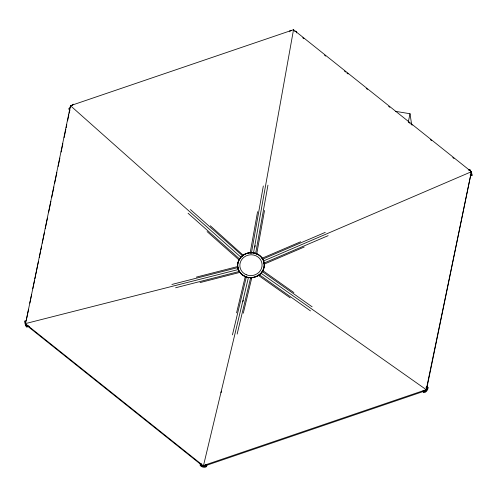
<?xml version="1.0" encoding="UTF-8"?>
<svg xmlns="http://www.w3.org/2000/svg" width="497" height="497" viewBox="0 0 497 497"><rect width="100%" height="100%" fill="white"/><g stroke="black" fill="none" stroke-linecap="round" stroke-linejoin="round"><path stroke-width="0.75" d="M250.457 252.992A3.342 0.404 10.1 0 1 250.19 252.836L257.583 211.685M289.894 31.833L290.173 30.311L291.459 30.59M251.401 253.085L263.335 185.953M426.351 390.462L426.233 389.679L261.043 273.269A13.723 11.338 -13.1 0 1 248.419 277.556A13.723 11.717 11.6 0 1 238.343 269.523A13.723 12.847 31.2 0 1 240.89 257.179A13.723 13.605 11.5 0 1 253.52 252.874L293.516 29.721L471.404 171.72L426.351 390.462L203.292 466.422L25.409 324.417L70.462 105.681L293.516 29.721L293.634 30.497M254.955 247.046L255.222 245.549M255.588 253.774L267.951 185.145M256.682 253.979A3.342 0.404 10.1 0 0 256.725 253.911L264.528 210.473M296.429 32.908L296.703 31.386L295.007 31.28M26.353 319.863L28.553 309.227M29.814 303.151L31.547 294.802M32.802 288.726L34.535 280.37M34.852 278.854L35.48 275.816M35.796 274.294L37.523 265.938M37.84 264.423L38.468 261.385M39.257 257.589L40.518 251.513M40.829 249.991L41.462 246.953M42.245 243.157L44.45 232.528M45.239 228.726L47.439 218.096M48.7 212.02L50.905 201.391M51.688 197.589L53.893 186.959M54.682 183.163L56.882 172.527M58.143 166.452L59.876 158.102M61.131 152.026L62.864 143.67M64.125 137.594L65.852 129.239M66.169 127.723L66.797 124.685M67.586 120.889L68.847 114.813M69.158 113.291L69.791 110.253M408.298 122.051L410.019 113.738L395.513 111.347M207.032 464.552L206.671 466.062A3.342 1.777 13.5 0 1 203.435 467.205A3.342 1.777 13.5 0 1 200.142 464.981L200.502 463.477M236.578 312.855L245.238 276.711L246.338 276.891A2.23 1.187 13.5 0 0 246.413 277.109M206.671 466.062L205.578 465.882A2.23 1.187 13.5 0 1 203.422 466.596A2.23 1.187 13.5 0 1 201.235 465.167L201.596 463.658M232.447 334.879L246.338 276.891M248.413 277.568L203.292 466.422M221.022 392.698L221.389 391.189M242.909 301.667L243.281 300.163M205.578 465.882L205.938 464.372M237.144 334.09L250.674 277.606L251.774 277.786A3.342 1.777 13.5 0 1 251.743 277.935M243.294 313.178L251.774 277.786M70.357 107.501L68.872 109.023L70.338 107.619M239.051 259.981L239.784 259.13L188.096 213.269M210.318 225.775L243.294 255.334M243.424 255.141L242.592 256.079M72.419 105.122L73.252 104.177L72.469 105.202M72.276 105.308L71.978 105.675M258.626 275.593A3.342 1.559 -54.8 0 1 258.539 275.481L259.272 274.679L310.495 310.898M262.205 271.735A2.23 1.037 -54.8 0 0 262.174 271.499L262.907 270.691L293.895 292.603M422.332 391.294L423.593 392.189L424.326 391.387A2.23 1.037 -54.8 0 0 426.209 390.729A2.23 1.037 -54.8 0 0 427.234 388.207L427.967 387.399L426.699 386.504M263.609 260.925L471.404 171.72L426.233 389.679L203.174 465.639L25.291 323.64L238.336 269.529M262.602 259.378A2.23 0.311 66.8 0 0 262.478 259.204L262.118 258.223L300.648 241.759M468.323 170.104L469.746 169.496A3.342 0.466 66.8 0 1 471.628 173.26A3.342 0.466 66.8 0 1 471.908 175.36L470.485 175.969M262.478 259.204L325.268 232.372M264.398 264.162A3.342 0.466 66.8 0 1 264.28 264.087L263.913 263.099L328.132 235.659M470.119 174.987L471.547 174.379A2.23 0.311 66.8 0 0 471.342 172.962A2.23 0.311 66.8 0 0 470.112 170.483L469.746 169.496M264.28 264.087L304.232 247.009M29.354 326.299L27.099 326.877A3.342 0.907 75.8 0 1 25.533 325.218A3.342 0.907 75.8 0 1 24.931 321.012L26.434 320.627M196.334 277.121L237.684 266.535L238.044 267.523A2.23 0.603 75.8 0 0 238.001 267.883M171.894 284.458L238.044 267.523M24.931 321.012L25.297 322A2.23 0.603 75.8 0 0 25.707 324.758A2.23 0.603 75.8 0 0 26.732 325.895L28.236 325.51M175.584 287.782L239.486 271.418L239.846 272.399A3.342 0.907 75.8 0 1 239.79 272.493M200.005 282.607L239.846 272.399M250.19 252.836L251.289 253.016M255.626 253.731L256.725 253.911M200.142 464.981L201.235 465.167M262.174 271.499L312.135 306.823M425.966 387.312L427.234 388.207M423.065 390.493L424.326 391.387M258.539 275.481L290.161 297.84M302.71 37.741L303.915 38.71M324.491 55.13L325.703 56.099M344.458 71.071L345.67 72.034M346.875 73.003L348.086 73.966M366.239 88.46L367.451 89.423M388.623 106.327L389.834 107.296M408.59 122.268L409.801 123.237M411.013 124.2L412.224 125.169M430.377 139.657L431.582 140.62M452.761 157.53L453.972 158.493M190.419 209.572L242.691 255.949M240.89 257.179L70.462 105.681L70.574 106.457M68.878 108.967L70.04 109.999M207.106 231.596L239.051 259.931M471.547 174.379L471.908 175.36M26.732 325.895L27.099 326.877M410.019 113.738L411.622 124.43M253.532 252.874A13.723 13.226 -50.7 0 1 263.596 260.913A13.723 12.096 -36.9 0 1 261.037 273.251M296.703 31.386A3.342 0.404 10.1 0 1 294.845 31.435M290.757 30.584A3.342 0.404 10.1 0 1 290.173 30.311M427.967 387.399A3.342 1.559 -54.8 0 1 426.451 391.257A3.342 1.559 -54.8 0 1 423.593 392.189M262.907 270.691A3.342 1.559 -54.8 0 1 262.975 271.039M259.403 274.804A2.23 1.037 -54.8 0 1 259.272 274.679M237.622 266.864A3.342 0.907 75.8 0 1 237.684 266.535M239.486 271.418A2.23 0.603 75.8 0 1 239.399 271.505M262.118 258.223A3.342 0.466 66.8 0 1 262.298 258.465M264.019 263.13A2.23 0.311 66.8 0 1 263.913 263.099M245.338 277.046A3.342 1.777 13.5 0 1 245.238 276.711M250.674 277.606A2.23 1.187 13.5 0 1 250.6 277.798M245.356 276.68A13.369 12.506 -8.5 0 0 264.274 263.864A13.369 12.506 -8.5 0 0 243.319 255.079A13.369 12.506 -8.5 0 0 245.307 276.649A13.369 12.506 -8.5 0 0 264.267 263.888A13.369 12.506 -8.5 0 0 243.3 255.116A13.369 12.506 -8.5 0 0 245.356 276.68M246.251 274.742A11.139 10.418 -8.5 0 0 262.049 264.106A11.139 10.418 -8.5 0 0 244.592 256.769A11.139 10.418 -8.5 0 0 246.251 274.742"/></g></svg>
